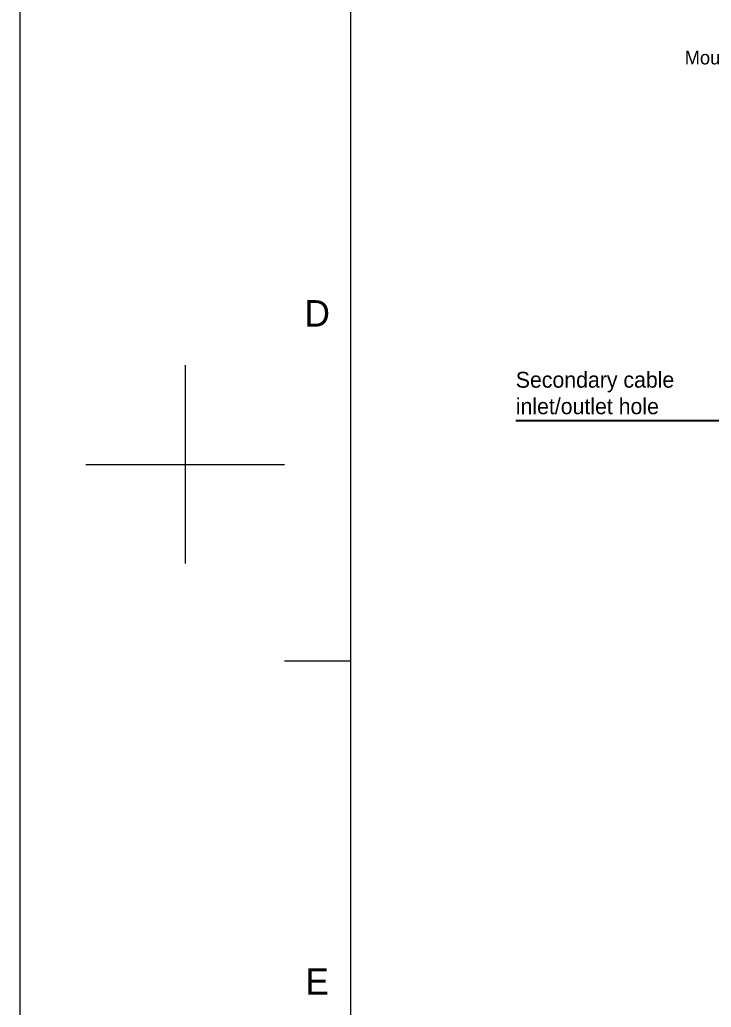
# Model space of a CAD drawing. Header units: inches. Extents: x -4705 to 38647, y 7098 to 31800.
# Drawn here: x 3432 to 4649, y 25108 to 26846 of the extents above; entities that cross this region are included whole.
import ezdxf

# ---------------------------------------------------------------- set-up
doc = ezdxf.new("R2010")
doc.units = ezdxf.units.IN
doc.header["$LTSCALE"] = 10
doc.header["$MEASUREMENT"] = 0
doc.layers.get('0').update_dxf_attribs({"lineweight": 0})
doc.styles.add('DWGTransNewTextStyle', font='SourceHanSansCN-Normal.ttf')
doc.styles.get("Standard").update_dxf_attribs({"font": 'SourceHanSansCN-Normal.ttf'})
doc.dimstyles.new('副本 (2) Standard', dxfattribs={"dimtxt": 30, "dimasz": 40, "dimexe": 20, "dimexo": 2, "dimgap": 5, "dimtad": 1, "dimtoh": 1, "dimdec": 0, "dimdsep": 46, "dimtxsty": 'Standard', "dimblk": 'CLOSEDBLANK', "dimcen": 0.09, "dimclrd": 256, "dimadec": 0, "dimazin": 0, "dimtfac": 1, "dimtdec": 0, "dimtofl": 0, "dimtmove": 1, "dimatfit": 2, "dimldrblk": 'CLOSEDBLANK', "dimfxl": 1, "dimtolj": 1, "dimtzin": 0, "dimarcsym": 0})

# ---------------------------------------------------------------- blocks, each defined once
blk = doc.blocks.new('_ClosedBlank')
at = {"color": 0, "linetype": 'ByBlock', "lineweight": -2}
for p, q in [((-1, 0.167), (0, 0)), ((-1, 0.167), (-1, -0.167)), ((0, 0), (-1, -0.167))]:
    blk.add_line(p, q, dxfattribs=at)

msp = doc.modelspace()

# ---------------------------------------------------------------- linework, layer by layer
msp.add_line((3432.404, 30441.892), (3432.404, 23525.505))
at = {"color": 7, "linetype": 'Continuous', "lineweight": 0}
for p, q in [((4014.592, 30325.455), (4014.592, 23641.942)), ((3723.498, 26238.498), (3723.498, 25889.186)), ((3548.842, 26063.842), (3898.154, 26063.842)), ((3898.154, 25718.31), (4014.592, 25718.31))]:
    msp.add_line(p, q, dxfattribs=at)

# ---------------------------------------------------------------- texts
at = {"color": 0, "insert": (4602.719, 26760.534), "char_height": 24, "width": 293.43598, "attachment_point": 7, "style": 'DWGTransNewTextStyle'}
msp.add_mtext('Mounting hole', dxfattribs=at)
at = {"color": 7, "linetype": 'Continuous', "lineweight": 0, "char_height": 46.575, "attachment_point": 2, "style": 'DWGTransNewTextStyle'}
for s, insert in [('D', (3955.807, 26352.946)), ('E', (3955.807, 25176.927))]:
    msp.add_mtext(s, dxfattribs=dict(at, insert=insert))
at = {"lineweight": 0, "insert": (4305.403, 26151.721), "char_height": 28, "width": 377.22948, "attachment_point": 7, "style": 'DWGTransNewTextStyle'}
msp.add_mtext('Secondary cable inlet/outlet hole', dxfattribs=at)

# ---------------------------------------------------------------- leaders
at = {"color": 0, "ltscale": 50}
msp.add_leader([(4873.546, 26005.808), (4670.572, 26140.467), (4305.403, 26140.467)], dimstyle='副本 (2) Standard', override={"dimgap": 5, "dimtad": 0}, dxfattribs=at)

doc.saveas('drawing.dxf')
